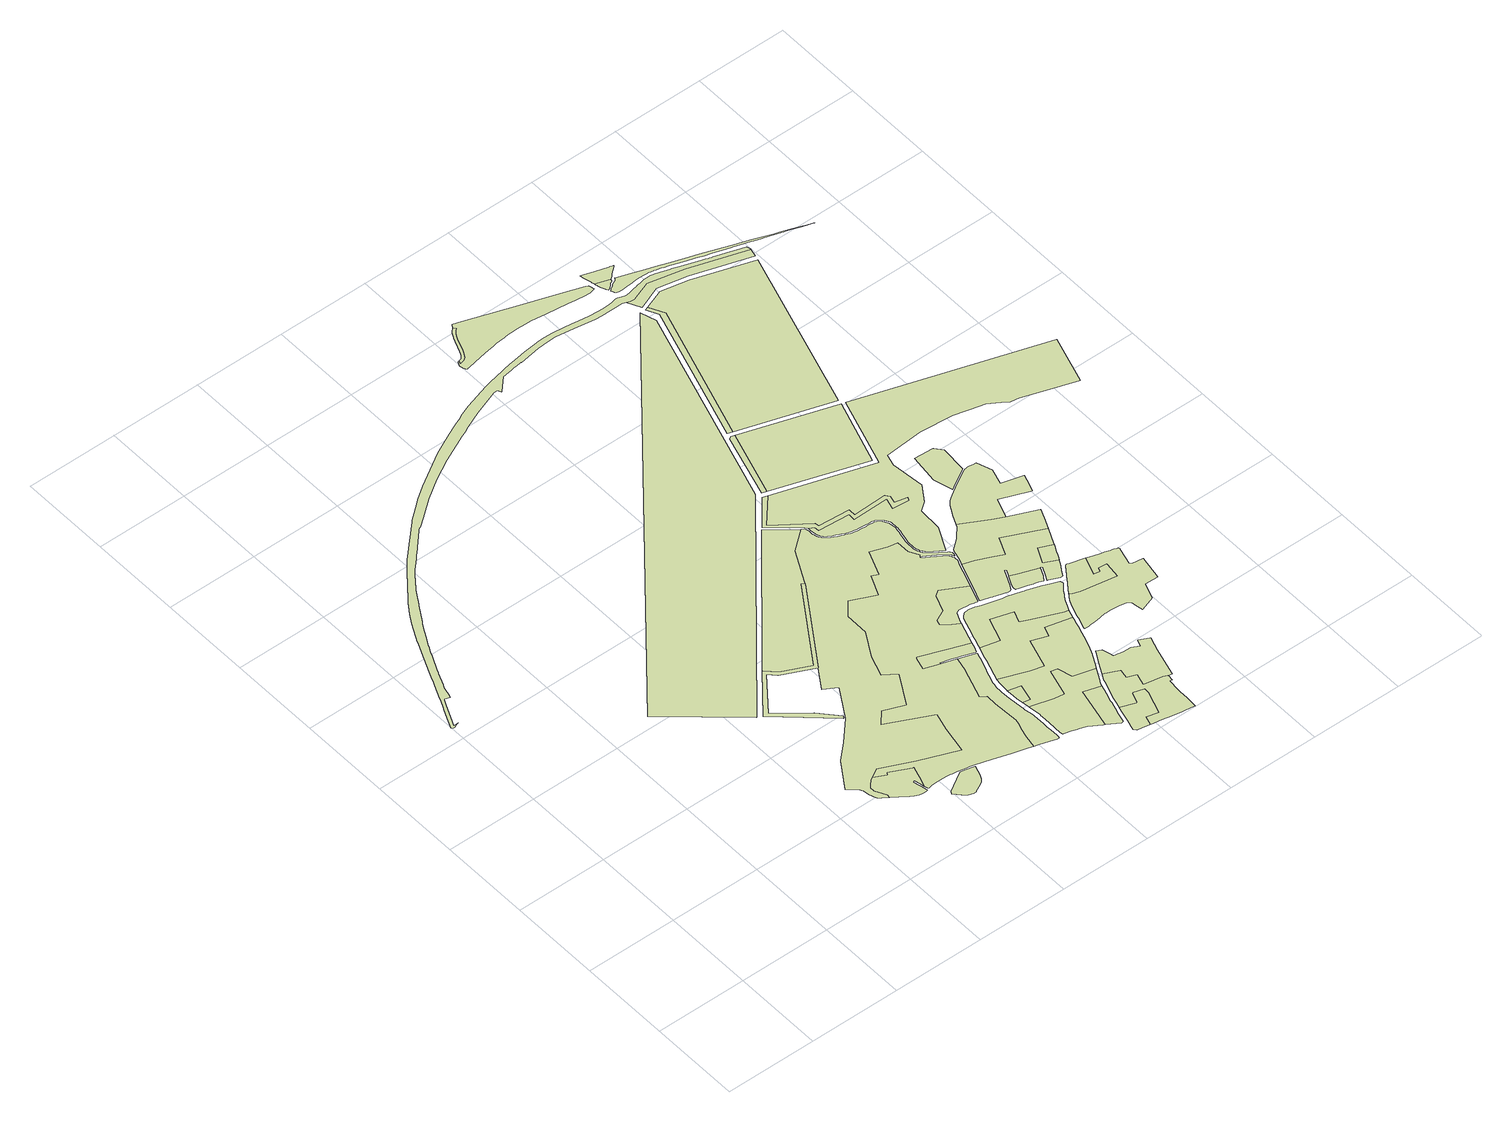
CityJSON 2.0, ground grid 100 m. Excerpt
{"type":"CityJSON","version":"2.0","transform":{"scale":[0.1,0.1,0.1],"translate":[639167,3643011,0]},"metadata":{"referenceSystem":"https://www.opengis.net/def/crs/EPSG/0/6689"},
"CityObjects":{
"landuse1":{"type":"LandUse","attributes":{"class":"211","LandUseDetailAttribute.orgLandUse":"211","LandUseDetailAttribute.areaInSquareMeter":1323.46,"LandUseDetailAttribute.urbanPlanType":"21","LandUseDetailAttribute.prefecture":"43","LandUseDetailAttribute.city":"43206","LandUseDetailAttribute.note":"都道府県","LandUseDetailAttribute.surveyYear":2022},"geometry":[{"type":"MultiSurface","lod":"1","boundaries":[[[0,1,2,3,4,5,6,7,8,9,10,11,12,13,14,15,16,17,18,19,20,21,22,23,24,25,26,27,28,29,30,31,32]]]}]},
"landuse2":{"type":"LandUse","attributes":{"class":"211","LandUseDetailAttribute.orgLandUse":"211","LandUseDetailAttribute.areaInSquareMeter":685.02,"LandUseDetailAttribute.urbanPlanType":"21","LandUseDetailAttribute.prefecture":"43","LandUseDetailAttribute.city":"43206","LandUseDetailAttribute.note":"都道府県","LandUseDetailAttribute.surveyYear":2022},"geometry":[{"type":"MultiSurface","lod":"1","boundaries":[[[33,34,35,36,37,38,39,40,41,42,43,44,45,46,47]]]}]},
"landuse3":{"type":"LandUse","attributes":{"class":"204","LandUseDetailAttribute.orgLandUse":"204","LandUseDetailAttribute.areaInSquareMeter":1162.78,"LandUseDetailAttribute.urbanPlanType":"21","LandUseDetailAttribute.prefecture":"43","LandUseDetailAttribute.city":"43206","LandUseDetailAttribute.note":"都道府県","LandUseDetailAttribute.surveyYear":2022},"geometry":[{"type":"MultiSurface","lod":"1","boundaries":[[[48,49,50,51,52,53,54,55,56,57,58,59,60]]]}]},
"landuse4":{"type":"LandUse","attributes":{"class":"201","LandUseDetailAttribute.orgLandUse":"201","LandUseDetailAttribute.areaInSquareMeter":21441.27,"LandUseDetailAttribute.urbanPlanType":"21","LandUseDetailAttribute.prefecture":"43","LandUseDetailAttribute.city":"43206","LandUseDetailAttribute.note":"都道府県","LandUseDetailAttribute.surveyYear":2022},"geometry":[{"type":"MultiSurface","lod":"1","boundaries":[[[61,62,63,64,65,66,67,68,69,70,71,72,73,74,75,76,77,78,79,80,32,31,30,29,28,27,26,25,24,23,81,82,83,84,85,86,87,88,89,90,91,92,93,94,95,96,97,98,99,100,101,102,103,104,105,106,107,108,109,110,111,112,113,114,115,116,117,118,119,120,121,122,123,124,125,126,127,128,129,130,131,132,133,134,135,136,137,138,139,140,141,142,143,144,145,146,147,148,149,150,151,152,153,154,155]]]}]},
"landuse5":{"type":"LandUse","attributes":{"class":"205","LandUseDetailAttribute.orgLandUse":"205","LandUseDetailAttribute.areaInSquareMeter":20517.45,"LandUseDetailAttribute.urbanPlanType":"21","LandUseDetailAttribute.prefecture":"43","LandUseDetailAttribute.city":"43206","LandUseDetailAttribute.note":"都道府県","LandUseDetailAttribute.surveyYear":2022},"geometry":[{"type":"MultiSurface","lod":"1","boundaries":[[[156,157,158,159,160,161,162,163,164,165,166,167,168,169,170,171,172,173,174,175,176,177,178,179,180,181,182,183,184,185,186,187,188,189,190,191,192,193,194,195,196,197,198,199,200,201,202,203,204,205,206,207,208,209,210,211,60,59,212,213,214,215,216,217,218,219,220,221,222,223,224,225,226,227,228,229,230,231,232,233,234,5,4,3,2,1,0,32,80,79,78,77,76,75,74,73,72,71,70,69,68,67,66,65,64,63,62,61,155,154,153,235,236,237,238,239,240,241,242,243,244,245,246,247,248,249,250,251,252,253,254,255,256,257,258,259,260,261,262,263,264,265,266,267,268,269,270,271,272,273,274,275,276,277,278,279,280,281,282,283,284,285]]]}]},
"landuse6":{"type":"LandUse","attributes":{"class":"201","LandUseDetailAttribute.orgLandUse":"201","LandUseDetailAttribute.areaInSquareMeter":6907.48,"LandUseDetailAttribute.urbanPlanType":"21","LandUseDetailAttribute.prefecture":"43","LandUseDetailAttribute.city":"43206","LandUseDetailAttribute.note":"都道府県","LandUseDetailAttribute.surveyYear":2022},"geometry":[{"type":"MultiSurface","lod":"1","boundaries":[[[286,287,51,50,49,48,60,211,210,209]]]}]},
"landuse7":{"type":"LandUse","attributes":{"class":"211","LandUseDetailAttribute.orgLandUse":"211","LandUseDetailAttribute.areaInSquareMeter":2412.11,"LandUseDetailAttribute.urbanPlanType":"21","LandUseDetailAttribute.prefecture":"43","LandUseDetailAttribute.city":"43206","LandUseDetailAttribute.note":"都道府県","LandUseDetailAttribute.surveyYear":2022},"geometry":[{"type":"MultiSurface","lod":"1","boundaries":[[[288,289,110,109,108,107,106,105,104,103,102,101,290,291,292,293,294,295,296,297,298,299,300,301,302,303,304,305,306,307,308,309,310,311,312,313,314,315,316,317,318,319,320,321,322,323,324,325,326,327,328,329,330,331,332,333,334,335,336,337,338,339,340,341]]]}]},
"landuse8":{"type":"LandUse","attributes":{"class":"201","LandUseDetailAttribute.orgLandUse":"201","LandUseDetailAttribute.areaInSquareMeter":41350.73,"LandUseDetailAttribute.urbanPlanType":"21","LandUseDetailAttribute.prefecture":"43","LandUseDetailAttribute.city":"43206","LandUseDetailAttribute.note":"都道府県","LandUseDetailAttribute.surveyYear":2022},"geometry":[{"type":"MultiSurface","lod":"1","boundaries":[[[342,343,344,345,346]]]}]},
"landuse9":{"type":"LandUse","attributes":{"class":"212","LandUseDetailAttribute.orgLandUse":"212","LandUseDetailAttribute.areaInSquareMeter":212.69,"LandUseDetailAttribute.urbanPlanType":"21","LandUseDetailAttribute.prefecture":"43","LandUseDetailAttribute.city":"43206","LandUseDetailAttribute.note":"都道府県","LandUseDetailAttribute.surveyYear":2022},"geometry":[{"type":"MultiSurface","lod":"1","boundaries":[[[347,348,349,350,351,352,353,354,355,356,357]]]}]},
"landuse10":{"type":"LandUse","attributes":{"class":"211","LandUseDetailAttribute.orgLandUse":"211","LandUseDetailAttribute.areaInSquareMeter":744.31,"LandUseDetailAttribute.urbanPlanType":"21","LandUseDetailAttribute.prefecture":"43","LandUseDetailAttribute.city":"43206","LandUseDetailAttribute.note":"都道府県","LandUseDetailAttribute.surveyYear":2022},"geometry":[{"type":"MultiSurface","lod":"1","boundaries":[[[117,116,115,114,113,358,359,360,361,362,363,364,365,366,367,368,369,370,371,372,119,118]]]}]},
"landuse11":{"type":"LandUse","attributes":{"class":"205","LandUseDetailAttribute.orgLandUse":"205","LandUseDetailAttribute.areaInSquareMeter":5810.25,"LandUseDetailAttribute.urbanPlanType":"21","LandUseDetailAttribute.prefecture":"43","LandUseDetailAttribute.city":"43206","LandUseDetailAttribute.note":"都道府県","LandUseDetailAttribute.surveyYear":2022},"geometry":[{"type":"MultiSurface","lod":"1","boundaries":[[[373,374,375,376,377,378,379,380,381,382,383,384,385,386,387,388,389,390,391,392,393,394,395,396,397,398,399,400,401,402,403,404,405,406,407,408,409,410,411,412,413,414,415,416,417,418,419,420,421,422,423,424,425,426,427,428,429,430,431,432,433,434,435,436,437,438,439,440,441,442,443,444,445,446,447,448,449,450,451,452,453,454,455,456,457,458,459,460,461,462,463,464,465,466,467,468,469,470,471,472,473,474,475,476,477,478,479,480,481,482,483,484,485,486,487,488,489,490,491,492,493,494,495,496,497,498,499,500,501,502,503,504,505,506,507,508,509,510,511,512,513,514,515,516,517,518,519,520,521,522,523,524,525,526,527,528,529,530,531,532,533,534,535,536,537,538,539,540,541,542,543,544,545,546,547,548,549,550,551,552,553,554,555,556,557,558,559,560,561,562,563,564,565,566,567,568,569,570,571,572,573,574,575,576,577,578,579,580,581,582,583,584,585,586,587,588,589,590,591,592,593,594]]]}]},
"landuse12":{"type":"LandUse","attributes":{"class":"202","LandUseDetailAttribute.orgLandUse":"202","LandUseDetailAttribute.areaInSquareMeter":2991.47,"LandUseDetailAttribute.urbanPlanType":"21","LandUseDetailAttribute.prefecture":"43","LandUseDetailAttribute.city":"43206","LandUseDetailAttribute.note":"都道府県","LandUseDetailAttribute.surveyYear":2022},"geometry":[{"type":"MultiSurface","lod":"1","boundaries":[[[595,596,597,598,599,600,601,602,603,604,605,606,607,608,609,610,611,612,613,614,615,616,617,618,619,620,621,622,623,624,625,626,627,628,629,630,631]]]}]},
"landuse13":{"type":"LandUse","attributes":{"class":"211","LandUseDetailAttribute.orgLandUse":"211","LandUseDetailAttribute.areaInSquareMeter":863.55,"LandUseDetailAttribute.urbanPlanType":"21","LandUseDetailAttribute.prefecture":"43","LandUseDetailAttribute.city":"43206","LandUseDetailAttribute.note":"都道府県","LandUseDetailAttribute.surveyYear":2022},"geometry":[{"type":"MultiSurface","lod":"1","boundaries":[[[632,633,634,635,636,637,638,626,625,624,623,622,639,640,641]]]}]},
"landuse14":{"type":"LandUse","attributes":{"class":"202","LandUseDetailAttribute.orgLandUse":"202","LandUseDetailAttribute.areaInSquareMeter":972.53,"LandUseDetailAttribute.urbanPlanType":"21","LandUseDetailAttribute.prefecture":"43","LandUseDetailAttribute.city":"43206","LandUseDetailAttribute.note":"都道府県","LandUseDetailAttribute.surveyYear":2022},"geometry":[{"type":"MultiSurface","lod":"1","boundaries":[[[642,643,644,645,646,647,648,649,650,651,652,653,654,655,656,657]]]}]},
"landuse15":{"type":"LandUse","attributes":{"class":"211","LandUseDetailAttribute.orgLandUse":"211","LandUseDetailAttribute.areaInSquareMeter":4320.88,"LandUseDetailAttribute.urbanPlanType":"21","LandUseDetailAttribute.prefecture":"43","LandUseDetailAttribute.city":"43206","LandUseDetailAttribute.note":"都道府県","LandUseDetailAttribute.surveyYear":2022},"geometry":[{"type":"MultiSurface","lod":"1","boundaries":[[[658,659,660,661,662,663,664,665,666,667,668,669,670,347,357,356,355,671,602,601,600,599,598,597,596,595,672,673,674,675,676,677,678,679,680,681,682,683,684]]]}]},
"landuse16":{"type":"LandUse","attributes":{"class":"211","LandUseDetailAttribute.orgLandUse":"211","LandUseDetailAttribute.areaInSquareMeter":1181.96,"LandUseDetailAttribute.urbanPlanType":"21","LandUseDetailAttribute.prefecture":"43","LandUseDetailAttribute.city":"43206","LandUseDetailAttribute.note":"都道府県","LandUseDetailAttribute.surveyYear":2022},"geometry":[{"type":"MultiSurface","lod":"1","boundaries":[[[685,686,132,131,130,129,128,127,126,125,124,123,687,688,689,690,691,692,693,694,695,696,697,698,699,700,701,702,703,704,705,706]]]}]},
"landuse17":{"type":"LandUse","attributes":{"class":"202","LandUseDetailAttribute.orgLandUse":"202","LandUseDetailAttribute.areaInSquareMeter":3592.85,"LandUseDetailAttribute.urbanPlanType":"21","LandUseDetailAttribute.prefecture":"43","LandUseDetailAttribute.city":"43206","LandUseDetailAttribute.note":"都道府県","LandUseDetailAttribute.surveyYear":2022},"geometry":[{"type":"MultiSurface","lod":"1","boundaries":[[[707,708,709,710,711,712,713,714,715,716,717,718,719,720,664,663,662,661,660,659,658,684,721,722,723,724]]]}]},
"landuse18":{"type":"LandUse","attributes":{"class":"211","LandUseDetailAttribute.orgLandUse":"211","LandUseDetailAttribute.areaInSquareMeter":2564.66,"LandUseDetailAttribute.urbanPlanType":"21","LandUseDetailAttribute.prefecture":"43","LandUseDetailAttribute.city":"43206","LandUseDetailAttribute.note":"都道府県","LandUseDetailAttribute.surveyYear":2022},"geometry":[{"type":"MultiSurface","lod":"1","boundaries":[[[725,726,727,728,729,730,731,732,733,734,735,736,737,647,646,645,644,643,642,657,656,655,654,738,739,740,741,742,743,744,745,746,747,748,749,750,751,752,753,754,755]]]}]},
"landuse19":{"type":"LandUse","attributes":{"class":"204","LandUseDetailAttribute.orgLandUse":"204","LandUseDetailAttribute.areaInSquareMeter":134.76,"LandUseDetailAttribute.urbanPlanType":"21","LandUseDetailAttribute.prefecture":"43","LandUseDetailAttribute.city":"43206","LandUseDetailAttribute.note":"都道府県","LandUseDetailAttribute.surveyYear":2022},"geometry":[{"type":"MultiSurface","lod":"1","boundaries":[[[756,757,758,759,760,761,762,763,764,765,766,767,768,769,770,771,772,773,774,775,776,777,778,779,780,781,782]]]}]},
"landuse20":{"type":"LandUse","attributes":{"class":"211","LandUseDetailAttribute.orgLandUse":"211","LandUseDetailAttribute.areaInSquareMeter":3369.28,"LandUseDetailAttribute.urbanPlanType":"21","LandUseDetailAttribute.prefecture":"43","LandUseDetailAttribute.city":"43206","LandUseDetailAttribute.note":"都道府県","LandUseDetailAttribute.surveyYear":2022},"geometry":[{"type":"MultiSurface","lod":"1","boundaries":[[[783,784,785,786,787,788,789,790,791,792,793,794,795,796,797,798,799,800,801,802,803,804,805,806,807,711,710,709,708,707,724,723,722,808,809,810,811,812,813,814,815,816,817,818,819,820]]]}]},
"landuse21":{"type":"LandUse","attributes":{"class":"202","LandUseDetailAttribute.orgLandUse":"202","LandUseDetailAttribute.areaInSquareMeter":2175.8,"LandUseDetailAttribute.urbanPlanType":"21","LandUseDetailAttribute.prefecture":"43","LandUseDetailAttribute.city":"43206","LandUseDetailAttribute.note":"都道府県","LandUseDetailAttribute.surveyYear":2022},"geometry":[{"type":"MultiSurface","lod":"1","boundaries":[[[821,822,823,824,825,826,827,828,829,830,730,729,728,727,726,725,755,754,753,831,832,833,834,835,836,837,838]]]}]},
"landuse22":{"type":"LandUse","attributes":{"class":"204","LandUseDetailAttribute.orgLandUse":"204","LandUseDetailAttribute.areaInSquareMeter":848.65,"LandUseDetailAttribute.urbanPlanType":"21","LandUseDetailAttribute.prefecture":"43","LandUseDetailAttribute.city":"43206","LandUseDetailAttribute.note":"都道府県","LandUseDetailAttribute.surveyYear":2022},"geometry":[{"type":"MultiSurface","lod":"1","boundaries":[[[839,840,841,842,843,844,845,846,847,848,849,850,851,852,853,854,855,856,857,858,859]]]}]},
"landuse23":{"type":"LandUse","attributes":{"class":"204","LandUseDetailAttribute.orgLandUse":"204","LandUseDetailAttribute.areaInSquareMeter":408.27,"LandUseDetailAttribute.urbanPlanType":"21","LandUseDetailAttribute.prefecture":"43","LandUseDetailAttribute.city":"43206","LandUseDetailAttribute.note":"都道府県","LandUseDetailAttribute.surveyYear":2022},"geometry":[{"type":"MultiSurface","lod":"1","boundaries":[[[860,861,862,863,864]]]}]},
"landuse24":{"type":"LandUse","attributes":{"class":"202","LandUseDetailAttribute.orgLandUse":"202","LandUseDetailAttribute.areaInSquareMeter":518.65,"LandUseDetailAttribute.urbanPlanType":"21","LandUseDetailAttribute.prefecture":"43","LandUseDetailAttribute.city":"43206","LandUseDetailAttribute.note":"都道府県","LandUseDetailAttribute.surveyYear":2022},"geometry":[{"type":"MultiSurface","lod":"1","boundaries":[[[865,866,867,868,869,870,871,872,873,874,875,876,877,878,879,880,881]]]}]},
"landuse25":{"type":"LandUse","attributes":{"class":"211","LandUseDetailAttribute.orgLandUse":"211","LandUseDetailAttribute.areaInSquareMeter":3873.44,"LandUseDetailAttribute.urbanPlanType":"21","LandUseDetailAttribute.prefecture":"43","LandUseDetailAttribute.city":"43206","LandUseDetailAttribute.note":"都道府県","LandUseDetailAttribute.surveyYear":2022},"geometry":[{"type":"MultiSurface","lod":"1","boundaries":[[[882,883,884,885,886,887,888,889,890,891,892,893,894,895,896,897,898,899,900,901,902,903,904,905,906,907,908,909,910,911,868,867,866,912,913,914,915,916,917,918,919,920,921,922,923,924,925,926,927,928,929,930]]]}]},
"landuse26":{"type":"LandUse","attributes":{"class":"205","LandUseDetailAttribute.orgLandUse":"205","LandUseDetailAttribute.areaInSquareMeter":3762.26,"LandUseDetailAttribute.urbanPlanType":"21","LandUseDetailAttribute.prefecture":"43","LandUseDetailAttribute.city":"43206","LandUseDetailAttribute.note":"都道府県","LandUseDetailAttribute.surveyYear":2022},"geometry":[{"type":"MultiSurface","lod":"1","boundaries":[[[931,932,933,934,935,767,766,765,764,763,762,761,760,759,758,757,756,782,781,780,936,937,938,939,940,941,942,943,944,945,946,947,948,949,950,951,952,953,954,955,956,957,958,959,960,961,962,963,964,965,966,967,968,969,970,971,972,973,974,975,976]]]}]},
"landuse27":{"type":"LandUse","attributes":{"class":"201","LandUseDetailAttribute.orgLandUse":"201","LandUseDetailAttribute.areaInSquareMeter":8058.98,"LandUseDetailAttribute.urbanPlanType":"21","LandUseDetailAttribute.prefecture":"43","LandUseDetailAttribute.city":"43206","LandUseDetailAttribute.note":"都道府県","LandUseDetailAttribute.surveyYear":2022},"geometry":[{"type":"MultiSurface","lod":"1","boundaries":[[[864,863,977,978]]]}]},
"landuse28":{"type":"LandUse","attributes":{"class":"211","LandUseDetailAttribute.orgLandUse":"211","LandUseDetailAttribute.areaInSquareMeter":4022.97,"LandUseDetailAttribute.urbanPlanType":"21","LandUseDetailAttribute.prefecture":"43","LandUseDetailAttribute.city":"43206","LandUseDetailAttribute.note":"都道府県","LandUseDetailAttribute.surveyYear":2022},"geometry":[{"type":"MultiSurface","lod":"1","boundaries":[[[979,980,981,982,983,984,985,986,987,988,989,990,991,992,993,994,995,996,997,998,999,1000,1001,1002,1003,1004,1005,1006,1007,1008,1009,1010,1011,1012,1013,1014,1015,1016,1017,1018,1019,1020,1021,1022,1023,1024,1025,1026,1027,1028,1029,1030,1031,1032,1033,1034,1035,1036]]]}]},
"landuse29":{"type":"LandUse","attributes":{"class":"202","LandUseDetailAttribute.orgLandUse":"202","LandUseDetailAttribute.areaInSquareMeter":1215.65,"LandUseDetailAttribute.urbanPlanType":"21","LandUseDetailAttribute.prefecture":"43","LandUseDetailAttribute.city":"43206","LandUseDetailAttribute.note":"都道府県","LandUseDetailAttribute.surveyYear":2022},"geometry":[{"type":"MultiSurface","lod":"1","boundaries":[[[988,1037,1038,1039,1040,1041,1042,1043,1044,1045,1046,1047,1048,1049,1050,998,997,996,995,994,993,992,991,990,989]]]}]},
"landuse30":{"type":"LandUse","attributes":{"class":"202","LandUseDetailAttribute.orgLandUse":"202","LandUseDetailAttribute.areaInSquareMeter":3032.36,"LandUseDetailAttribute.urbanPlanType":"21","LandUseDetailAttribute.prefecture":"43","LandUseDetailAttribute.city":"43206","LandUseDetailAttribute.note":"都道府県","LandUseDetailAttribute.surveyYear":2022},"geometry":[{"type":"MultiSurface","lod":"1","boundaries":[[[1051,1052,1053,1054,1055,1056,1057,1058,1059,1060,1061,1062,1063,1064,1065,1066,1067,1068,1069,1070,1071,1072,1073,886,885,884,883,882,930,1074,1075]]]}]},
"landuse31":{"type":"LandUse","attributes":{"class":"223","LandUseDetailAttribute.orgLandUse":"223","LandUseDetailAttribute.areaInSquareMeter":320.77,"LandUseDetailAttribute.urbanPlanType":"21","LandUseDetailAttribute.prefecture":"43","LandUseDetailAttribute.city":"43206","LandUseDetailAttribute.note":"都道府県","LandUseDetailAttribute.surveyYear":2022},"geometry":[{"type":"MultiSurface","lod":"1","boundaries":[[[927,926,925,1076,1077,1078,1079,1080,1081,928]]]}]},
"landuse32":{"type":"LandUse","attributes":{"class":"204","LandUseDetailAttribute.orgLandUse":"204","LandUseDetailAttribute.areaInSquareMeter":949.34,"LandUseDetailAttribute.urbanPlanType":"21","LandUseDetailAttribute.prefecture":"43","LandUseDetailAttribute.city":"43206","LandUseDetailAttribute.note":"都道府県","LandUseDetailAttribute.surveyYear":2022},"geometry":[{"type":"MultiSurface","lod":"1","boundaries":[[[1082,1083,1084,1085,1086,1087]]]}]},
"landuse33":{"type":"LandUse","attributes":{"class":"201","LandUseDetailAttribute.orgLandUse":"201","LandUseDetailAttribute.areaInSquareMeter":3336.42,"LandUseDetailAttribute.urbanPlanType":"21","LandUseDetailAttribute.prefecture":"43","LandUseDetailAttribute.city":"43206","LandUseDetailAttribute.note":"都道府県","LandUseDetailAttribute.surveyYear":2022},"geometry":[{"type":"MultiSurface","lod":"1","boundaries":[[[1088,1089,1090,1091,1092,1093,1094,1095,1096,1097,1098,1099,1100,1101,1102,1103,1104,1105,1106,1107,1108,1109,1110,1111,1112,1053,1052,1051,1113,1114,1115,1116,1117]]]}]},
"landuse34":{"type":"LandUse","attributes":{"class":"201","LandUseDetailAttribute.orgLandUse":"201","LandUseDetailAttribute.areaInSquareMeter":1257.53,"LandUseDetailAttribute.urbanPlanType":"21","LandUseDetailAttribute.prefecture":"43","LandUseDetailAttribute.city":"43206","LandUseDetailAttribute.note":"都道府県","LandUseDetailAttribute.surveyYear":2022},"geometry":[{"type":"MultiSurface","lod":"1","boundaries":[[[1118,1119,1120,1121,1122,1123,1124,1125,1126]]]}]},
"landuse35":{"type":"LandUse","attributes":{"class":"201","LandUseDetailAttribute.orgLandUse":"201","LandUseDetailAttribute.areaInSquareMeter":22048.69,"LandUseDetailAttribute.urbanPlanType":"21","LandUseDetailAttribute.prefecture":"43","LandUseDetailAttribute.city":"43206","LandUseDetailAttribute.note":"都道府県","LandUseDetailAttribute.surveyYear":2022},"geometry":[{"type":"MultiSurface","lod":"1","boundaries":[[[1127,1128,842,841,840,839,859,858,857,856,855,854,853,852,851,850,849,848,847,846,1129,1130,1131,1132,1133,1134,1135,1136,1137,1138,1139,1140,1141,1142,1143,1144,1145,1146,1147,1148,1149,1150,1151,1152,1153,1154,1155,1156,1157,1158,1159,1160,1161,1162,1163,1164,1165,1166,1167,1168,1169,1170,1171,1172,1173,1174,1175,1176,1177,1178,1179,1180,1181,1182,1183,1184,1185,1186,1187,1188,1189,1190,1191,1192,1193,1194,1195,1196,1197,1198,1199,1200,1201,1202,1203,1204,1205,1206,1207,1208,1209,1210,1211,1212,1213,1214,1215,1216,1217,1218,1219,1220,1221]]]}]},
"landuse36":{"type":"LandUse","attributes":{"class":"205","LandUseDetailAttribute.orgLandUse":"205","LandUseDetailAttribute.areaInSquareMeter":107.71,"LandUseDetailAttribute.urbanPlanType":"21","LandUseDetailAttribute.prefecture":"43","LandUseDetailAttribute.city":"43206","LandUseDetailAttribute.note":"都道府県","LandUseDetailAttribute.surveyYear":2022},"geometry":[{"type":"MultiSurface","lod":"1","boundaries":[[[1222,1223,1224,1225,1226,1227,1228,1229,1230,1231,1232,1233,1234,1235,1236,1237,1238,1239,1240,1241,1242,1243,1244]]]}]},
"landuse37":{"type":"LandUse","attributes":{"class":"201","LandUseDetailAttribute.orgLandUse":"201","LandUseDetailAttribute.areaInSquareMeter":20128,"LandUseDetailAttribute.urbanPlanType":"21","LandUseDetailAttribute.prefecture":"43","LandUseDetailAttribute.city":"43206","LandUseDetailAttribute.note":"都道府県","LandUseDetailAttribute.surveyYear":2022},"geometry":[{"type":"MultiSurface","lod":"1","boundaries":[[[1245,1246,1082,1087,1086,1247,1248]]]}]},
"landuse38":{"type":"LandUse","attributes":{"class":"216","LandUseDetailAttribute.orgLandUse":"216","LandUseDetailAttribute.areaInSquareMeter":369.02,"LandUseDetailAttribute.urbanPlanType":"21","LandUseDetailAttribute.prefecture":"43","LandUseDetailAttribute.city":"43206","LandUseDetailAttribute.note":"都道府県","LandUseDetailAttribute.surveyYear":2022},"geometry":[{"type":"MultiSurface","lod":"1","boundaries":[[[1249,1250,1251,1252,1253,1254,1255,1256,1257,1258,1259,1260,1261,1262,1263,1234,1233,1232,1264]]]}]},
"landuse39":{"type":"LandUse","attributes":{"class":"204","LandUseDetailAttribute.orgLandUse":"204","LandUseDetailAttribute.areaInSquareMeter":1257.34,"LandUseDetailAttribute.urbanPlanType":"21","LandUseDetailAttribute.prefecture":"43","LandUseDetailAttribute.city":"43206","LandUseDetailAttribute.note":"都道府県","LandUseDetailAttribute.surveyYear":2022},"geometry":[{"type":"MultiSurface","lod":"1","boundaries":[[[544,543,542,541,1265,1266,1267,1268,547,546,545]]]}]},
"landuse40":{"type":"LandUse","attributes":{"class":"205","LandUseDetailAttribute.orgLandUse":"205","LandUseDetailAttribute.areaInSquareMeter":809.82,"LandUseDetailAttribute.urbanPlanType":"21","LandUseDetailAttribute.prefecture":"43","LandUseDetailAttribute.city":"43206","LandUseDetailAttribute.note":"都道府県","LandUseDetailAttribute.surveyYear":2022},"geometry":[{"type":"MultiSurface","lod":"1","boundaries":[[[1269,1270,1271,1272,1273,1274,1275,1276,1277,1278,1279,1280,1281,1282,1283,1284,1285,1286,1287,1288,1289,1290,1291,1292,1293,1294,1295,1296,1297,1298,1299,1300,1301,1302,1303,1304,1305,1306,1307,1308,1309,1310,1311,1312,1313,1314,1315,1316,1317,1318,1319,1320,1321,1322,1323,1324,1325,1326,1327,1328,1329,1330,1331,1332,1333,1334,1335,1336,1337,1338,1339,1340,1339,1341,1342,1343,1344,1345,1346,1347,1348,1349,1350,1351,1352,1353,1354,1355,1356,1357]]]}]}
},
"vertices":[
[2537,1197,0],[2490,1153,0],[2466,1121,0],[2467,1070,0],[2528,953,0],[2523,916,0],[2659,818,0],[2671,810,0],[2708,790,0],[2753,770,0],[2775,764,0],[2808,759,0],[2831,762,0],[2843,767,0],[2846,771,0],[2847,782,0],[2843,801,0],[2834,842,0],[2830,861,0],[2815,924,0],[2814,929,0],[2833,937,0],[2847,874,0],[2858,823,0],[2882,900,0],[2933,1067,0],[2928,1067,0],[2734,1164,0],[2716,1173,0],[2710,1173,0],[2704,1172,0],[2690,1147,0],[2567,1214,0],
[3255,507,0],[3293,533,0],[3316,559,0],[3344,614,0],[3377,718,0],[3279,741,0],[3224,751,0],[3202,737,0],[3002,613,0],[2988,589,0],[3048,517,0],[3097,483,0],[3146,464,0],[3176,463,0],[3185,471,0],
[3633,3513,0],[3060,2650,0],[2763,2787,0],[2653,2897,0],[2290,2447,0],[2840,1958,0],[2855,1982,0],[2677,2182,0],[2352,2449,0],[2651,2841,0],[2729,2763,0],[3073,2597,0],[3664,3491,0],
[4648,3342,0],[4548,3360,0],[4372,3424,0],[4262,3148,0],[4194,3179,0],[4092,2951,0],[3827,3073,0],[3699,2919,0],[3696,2665,0],[3535,2388,0],[3456,2157,0],[3592,2064,0],[3393,1715,0],[3169,1806,0],[3056,1677,0],[3529,1444,0],[3477,1252,0],[3419,953,0],[3007,1112,0],[2663,1272,0],[2863,808,0],[2866,800,0],[2870,788,0],[2878,779,0],[2888,780,0],[2906,784,0],[2941,790,0],[2992,793,0],[3023,792,0],[3103,786,0],[3135,782,0],[3149,780,0],[3156,779,0],[3206,772,0],[3280,758,0],[3363,741,0],[3364,740,0],[3548,686,0],[3742,628,0],[3900,581,0],[3950,567,0],[3977,704,0],[4006,820,0],[4027,874,0],[4037,928,0],[4024,1204,0],[4029,1327,0],[3968,1368,0],[4090,1728,0],[4121,1866,0],[4073,1880,0],[4040,1890,0],[3963,1914,0],[3798,1973,0],[3838,2111,0],[3845,2123,0],[3858,2120,0],[4124,2018,0],[4356,1939,0],[4365,1963,0],[4378,2004,0],[4410,2104,0],[4438,2186,0],[4434,2188,0],[4334,2248,0],[4280,2292,0],[4277,2306,0],[4289,2359,0],[4410,2415,0],[4483,2606,0],[4542,2645,0],[4808,2498,0],[4874,2683,0],[4910,2783,0],[4923,2819,0],[4925,2825,0],[4926,2830,0],[4926,2836,0],[4926,2848,0],[4925,2862,0],[4924,2868,0],[4922,2875,0],[4918,2886,0],[4913,2894,0],[4911,2898,0],[4903,2910,0],[4901,2913,0],[4893,2922,0],[4879,2935,0],[4861,2948,0],[4764,3010,0],[4680,3064,0],[4691,3081,0],[4704,3100,0],[4646,3203,0],
[4747,3468,0],[4750,3487,0],[4752,3506,0],[4752,3527,0],[4751,3545,0],[4749,3564,0],[4745,3581,0],[4739,3597,0],[4731,3613,0],[4723,3627,0],[4712,3641,0],[4698,3656,0],[4684,3667,0],[4674,3673,0],[4663,3678,0],[4655,3680,0],[4634,3682,0],[4600,3686,0],[4578,3688,0],[4562,3689,0],[4505,3694,0],[4464,3697,0],[4447,3699,0],[4432,3702,0],[4414,3706,0],[4396,3712,0],[4380,3717,0],[4368,3721,0],[4364,3722,0],[4349,3728,0],[4330,3735,0],[4313,3743,0],[4296,3750,0],[4265,3764,0],[4248,3772,0],[4235,3779,0],[4223,3786,0],[4210,3794,0],[4193,3806,0],[4176,3819,0],[4162,3833,0],[4151,3845,0],[4146,3851,0],[4142,3857,0],[4135,3869,0],[4129,3882,0],[4125,3896,0],[4122,3911,0],[4119,3925,0],[4117,3945,0],[4115,3975,0],[4115,3983,0],[4108,4017,0],[4076,4044,0],[3860,3867,0],[3676,3510,0],[2920,2365,0],[3060,2284,0],[2856,1943,0],[2646,1725,0],[2475,1563,0],[2274,1259,0],[2305,1233,0],[2321,1220,0],[2323,1218,0],[2348,1195,0],[2357,1186,0],[2375,1166,0],[2380,1158,0],[2384,1151,0],[2386,1147,0],[2391,1133,0],[2399,1073,0],[2402,1061,0],[2408,1043,0],[2418,1013,0],[2432,989,0],[2443,975,0],[2463,960,0],[4710,3069,0],[4775,3027,0],[4785,3020,0],[4860,2972,0],[4872,2965,0],[4891,2950,0],[4907,2936,0],[4919,2922,0],[4929,2908,0],[4931,2903,0],[4936,2895,0],[4941,2883,0],[4941,2882,0],[4942,2882,0],[4942,2881,0],[4943,2881,0],[4944,2881,0],[4945,2882,0],[4946,2884,0],[4946,2886,0],[4950,2900,0],[4952,2912,0],[4951,2921,0],[4950,2930,0],[4946,2938,0],[4938,2948,0],[4929,2957,0],[4907,2972,0],[4860,3004,0],[4814,3036,0],[4798,3048,0],[4784,3060,0],[4767,3076,0],[4755,3090,0],[4743,3106,0],[4732,3121,0],[4726,3131,0],[4725,3133,0],[4717,3150,0],[4711,3169,0],[4709,3182,0],[4707,3202,0],[4706,3231,0],[4706,3256,0],[4706,3266,0],[4707,3276,0],[4709,3297,0],[4712,3313,0],[4716,3336,0],[4735,3411,0],[4743,3445,0],
[3797,4270,0],[2700,2955,0],
[4174,1849,0],[4131,1863,0],[4006,553,0],[4102,525,0],[4181,501,0],[4197,496,0],[4204,513,0],[4204,540,0],[4203,627,0],[4203,679,0],[4203,731,0],[4204,742,0],[4202,774,0],[4202,861,0],[4202,867,0],[4202,873,0],[4195,919,0],[4195,921,0],[4189,963,0],[4186,982,0],[4185,1004,0],[4184,1016,0],[4172,1113,0],[4169,1185,0],[4166,1242,0],[4166,1243,0],[4165,1290,0],[4165,1315,0],[4165,1326,0],[4166,1329,0],[4168,1367,0],[4169,1373,0],[4171,1383,0],[4172,1392,0],[4176,1408,0],[4179,1422,0],[4180,1424,0],[4188,1448,0],[4192,1463,0],[4192,1464,0],[4209,1514,0],[4214,1529,0],[4256,1638,0],[4274,1692,0],[4286,1734,0],[4306,1791,0],[4307,1793,0],[4307,1795,0],[4307,1797,0],[4307,1799,0],[4307,1800,0],[4306,1801,0],[4305,1801,0],[4304,1802,0],
[4753,6928,0],[4702,7091,0],[1477,3128,0],[2237,2481,0],[4035,4652,0],
[4217,1263,0],[4217,1257,0],[4218,1236,0],[4219,1214,0],[4222,1130,0],[4224,1108,0],[4227,1087,0],[4229,1068,0],[4231,1056,0],[4305,1042,0],[4352,1228,0],
[3968,1933,0],[4079,1899,0],[4137,1882,0],[4180,1868,0],[4303,1824,0],[4305,1823,0],[4307,1823,0],[4310,1823,0],[4312,1824,0],[4314,1825,0],[4316,1826,0],[4318,1827,0],[4319,1829,0],[4327,1853,0],[4337,1881,0],
[4167,7385,0],[4141,7388,0],[4039,7403,0],[3934,7413,0],[3914,7415,0],[3832,7418,0],[3763,7414,0],[3678,7405,0],[3574,7393,0],[3441,7374,0],[3371,7361,0],[3294,7347,0],[3154,7317,0],[3109,7306,0],[3010,7282,0],[2875,7243,0],[2736,7198,0],[2676,7176,0],[2621,7153,0],[2606,7146,0],[2558,7120,0],[2556,7120,0],[2554,7119,0],[2544,7115,0],[2516,7103,0],[2477,7087,0],[2371,7039,0],[2257,6983,0],[2135,6917,0],[2008,6841,0],[1883,6764,0],[1762,6686,0],[1633,6595,0],[1537,6519,0],[1449,6449,0],[1430,6433,0],[1413,6418,0],[1390,6396,0],[1368,6375,0],[1254,6262,0],[1231,6240,0],[1117,6128,0],[1056,6064,0],[1014,6016,0],[992,5991,0],[926,5908,0],[881,5853,0],[851,5816,0],[838,5799,0],[743,5680,0],[728,5661,0],[714,5644,0],[634,5527,0],[570,5421,0],[531,5345,0],[524,5332,0],[502,5287,0],[485,5254,0],[465,5213,0],[447,5175,0],[405,5080,0],[384,5032,0],[323,4894,0],[314,4875,0],[263,4759,0],[253,4735,0],[237,4700,0],[222,4667,0],[217,4654,0],[209,4637,0],[181,4573,0],[167,4542,0],[157,4520,0],[122,4443,0],[95,4384,0],[38,4260,0],[22,4228,0],[9,4200,0],[6,4192,0],[4,4182,0],[3,4176,0],[4,4169,0],[7,4166,0],[10,4163,0],[14,4162,0],[20,4161,0],[29,4161,0],[37,4163,0],[48,4167,0],[59,4171,0],[90,4182,0],[54,4179,0],[36,4178,0],[44,4195,0],[50,4209,0],[67,4246,0],[122,4367,0],[162,4454,0],[177,4487,0],[192,4496,0],[242,4475,0],[246,4489,0],[247,4492,0],[253,4512,0],[254,4514,0],[266,4569,0],[270,4583,0],[275,4600,0],[289,4632,0],[292,4640,0],[352,4778,0],[356,4788,0],[375,4828,0],[447,4981,0],[472,5035,0],[502,5098,0],[507,5107,0],[509,5111,0],[516,5124,0],[518,5127,0],[539,5166,0],[544,5176,0],[588,5254,0],[596,5270,0],[643,5354,0],[649,5364,0],[655,5374,0],[767,5555,0],[774,5567,0],[837,5668,0],[871,5723,0],[948,5824,0],[976,5862,0],[1029,5924,0],[1056,5951,0],[1130,6028,0],[1137,6035,0],[1150,6049,0],[1213,6113,0],[1225,6126,0],[1371,6276,0],[1403,6309,0],[1411,6302,0],[1511,6381,0],[1705,6531,0],[1916,6672,0],[2140,6799,0],[2448,6943,0],[2510,6971,0],[2538,6984,0],[2744,7077,0],[3022,7178,0],[3064,7183,0],[3084,7141,0],[3217,7276,0],[3334,7296,0],[3362,7301,0],[3401,7307,0],[3450,7315,0],[3470,7318,0],[3464,7311,0],[3696,7346,0],[3825,7359,0],[3907,7358,0],[4147,7322,0],[4330,7294,0],[4405,7289,0],[4651,7288,0],[4689,7275,0],[4726,7263,0],[4758,7258,0],[4771,7260,0],[4990,7342,0],[5375,7256,0],[5995,7056,0],[5997,7062,0],[5987,7109,0],[5892,7138,0],[5840,7154,0],[5700,7198,0],[5678,7205,0],[5664,7209,0],[5659,7210,0],[5638,7217,0],[5628,7220,0],[5599,7230,0],[5587,7234,0],[5570,7240,0],[5491,7267,0],[5341,7316,0],[5287,7335,0],[5267,7341,0],[5215,7359,0],[5171,7372,0],[5132,7381,0],[5077,7394,0],[5051,7396,0],[5031,7396,0],[5001,7394,0],[4979,7390,0],[4949,7384,0],[4913,7378,0],[4885,7372,0],[4863,7366,0],[4797,7348,0],[4781,7345,0],[4771,7344,0],[4755,7346,0],[4736,7347,0],[4715,7353,0],[4699,7357,0],[4681,7364,0],[4667,7370,0],[4656,7371,0],[4644,7371,0],[4620,7366,0],[4594,7361,0],[4565,7356,0],[4483,7351,0],[4407,7353,0],[4324,7361,0],[4264,7369,0],
[5022,955,0],[4790,1017,0],[4749,1180,0],[4681,1194,0],[4597,893,0],[4490,911,0],[4281,968,0],[4240,979,0],[4240,978,0],[4252,877,0],[4253,865,0],[4253,829,0],[4253,827,0],[4254,759,0],[4254,697,0],[4253,617,0],[4254,547,0],[4258,517,0],[4263,514,0],[4269,511,0],[4340,492,0],[4396,477,0],[4397,476,0],[4416,470,0],[4420,469,0],[4487,444,0],[4614,368,0],[4630,358,0],[4634,376,0],[4659,485,0],[4733,807,0],[4920,750,0],[4931,785,0],[4947,816,0],[4949,819,0],[4989,892,0],[5012,936,0],
[4811,386,0],[4831,453,0],[4854,533,0],[4861,558,0],[4873,598,0],[4876,607,0],[4906,703,0],[4632,357,0],[4762,278,0],[4781,281,0],
[5199,470,0],[5087,505,0],[5080,500,0],[5038,388,0],[5030,384,0],[4870,439,0],[4856,388,0],[4823,267,0],[4800,185,0],[4791,146,0],[4814,116,0],[4860,109,0],[4947,93,0],[4978,194,0],[5106,159,0],[5195,419,0],
[4991,1656,0],[4958,1551,0],[4784,1609,0],[4682,1281,0],[4539,1318,0],[4237,1435,0],[4236,1436,0],[4234,1420,0],[4229,1391,0],[4228,1386,0],[4224,1359,0],[4217,1280,0],[4217,1267,0],[4236,1014,0],[5057,1017,0],[5116,1131,0],[5123,1147,0],[5141,1191,0],[5164,1246,0],[5196,1339,0],[5227,1433,0],[5229,1439,0],[5232,1448,0],[5251,1511,0],[5263,1549,0],[5263,1550,0],[5275,1589,0],
[4766,2384,0],[4781,2423,0],[4446,2210,0],[4495,2317,0],[4531,2331,0],[4566,2331,0],[4623,2324,0],[4654,2319,0],[4685,2312,0],[4701,2308,0],[4708,2307,0],[4719,2305,0],[4724,2304,0],[4728,2303,0],[4729,2304,0],[4731,2304,0],[4733,2305,0],[4735,2306,0],[4737,2309,0],[4738,2313,0],[4743,2325,0],[4749,2341,0],
[4855,1864,0],[4904,1985,0],[4671,2056,0],[4580,1789,0],[4370,1838,0],[4349,1777,0],[4329,1720,0],[4316,1678,0],[4299,1624,0],[4295,1613,0],[4288,1595,0],[4266,1530,0],[4255,1496,0],[4240,1449,0],[5302,1678,0],[5303,1681,0],[5259,1690,0],[4946,1825,0],
[5224,531,0],[5260,651,0],[5254,658,0],[5164,694,0],[5182,793,0],[5021,869,0],[4985,802,0],[4975,771,0],[4954,708,0],[4933,643,0],[4906,563,0],[4893,519,0],[4873,449,0],[4981,87,0],[5075,70,0],[5170,53,0],[5273,32,0],[5286,30,0],[5297,28,0],[5362,18,0],[5415,8,0],[5422,80,0],[5425,131,0],[5424,192,0],[5425,235,0],[5428,271,0],[5440,399,0],[5465,397,0],[5475,465,0],[5429,481,0],[5228,523,0],
[3087,7679,0],[3104,7695,0],[3119,7715,0],[3131,7738,0],[3145,7771,0],[3192,7892,0],[3203,7916,0],[3232,7973,0],[3242,7989,0],[3253,8002,0],[3280,8028,0],[3259,8050,0],[3252,8043,0],[3231,8022,0],[3218,8006,0],[3206,7987,0],[3176,7929,0],[3165,7903,0],[3117,7783,0],[3104,7751,0],[3093,7731,0],[3082,7714,0],[3070,7704,0],[3060,7698,0],[3040,7692,0],[3029,7658,0],[3071,7670,0],
[5175,2124,0],[5137,2136,0],[5133,2137,0],[4979,2180,0],[4934,2183,0],[4728,2242,0],[4696,2257,0],[4672,2264,0],[4645,2270,0],[4618,2274,0],[4599,2275,0],[4583,2275,0],[4571,2274,0],[4562,2273,0],[4553,2271,0],[4543,2265,0],[4532,2258,0],[4521,2249,0],[4512,2237,0],[4505,2227,0],[4488,2192,0],[4452,2090,0],[4420,1990,0],[4407,1949,0],[4379,1866,0],[5327,1734,0],[5354,1795,0],[5364,1812,0],[5387,1846,0],[5400,1865,0],[5409,1880,0],[5432,1913,0],[5478,1972,0],[5483,1979,0],[5477,2010,0],[5404,2042,0],[5367,2058,0],[5308,2083,0],
[5348,958,0],[5294,971,0],[5245,978,0],[5245,1005,0],[5217,1099,0],[5161,1126,0],[5153,1113,0],[5129,1066,0],[5108,1028,0],[5090,996,0],[5511,454,0],[5606,778,0],[5654,929,0],[5654,936,0],[5552,984,0],[5543,986,0],[5519,913,0],[5440,951,0],
[4228,3975,0],[4223,4018,0],[3864,4289,0],[4113,4567,0],[4062,4583,0],[3819,4292,0],[4114,4039,0],[4135,4007,0],[4189,3982,0],[4193,3930,0],[4536,3905,0],[4531,3830,0],[4926,3838,0],[4892,3707,0],[5069,3691,0],[5086,3729,0],[4950,3757,0],[4972,3840,0],[4940,3881,0],[4572,3869,0],[4573,3950,0],
[4339,5356,0],[4310,5343,0],[4092,4628,0],[4139,4613,0],[4371,5345,0],
[5441,2248,0],[5446,2258,0],[5239,2338,0],[5160,2369,0],[5109,2265,0],[5098,2238,0],[5097,2214,0],[5101,2197,0],[5108,2195,0],[5128,2189,0],[5228,2159,0],[5232,2158,0],[5273,2145,0],[5277,2144,0],[5322,2131,0],[5362,2114,0],[5400,2166,0],
[5403,2794,0],[5314,2598,0],[5198,2651,0],[5050,2718,0],[4922,2756,0],[4893,2676,0],[4827,2491,0],[4800,2416,0],[4785,2377,0],[4768,2334,0],[4756,2303,0],[4756,2302,0],[4756,2301,0],[4756,2300,0],[4757,2299,0],[4757,2298,0],[4758,2298,0],[4761,2296,0],[4856,2268,0],[4879,2261,0],[4901,2255,0],[4909,2252,0],[5030,2217,0],[5049,2212,0],[5061,2221,0],[5087,2271,0],[5127,2355,0],[5173,2451,0],[5195,2441,0],[5162,2373,0],[5451,2268,0],[5474,2257,0],[5424,2159,0],[5399,2109,0],[5395,2100,0],[5404,2097,0],[5515,2048,0],[5540,2054,0],[5550,2072,0],[5574,2111,0],[5604,2160,0],[5633,2208,0],[5639,2217,0],[5644,2228,0],[5502,2299,0],[5587,2475,0],[5736,2407,0],[5739,2415,0],[5823,2600,0],
[4137,7805,0],[3976,7859,0],[3614,7980,0],[3381,8058,0],[3285,8090,0],[3023,7691,0],[3014,7673,0],[3003,7650,0],[3001,7641,0],[3000,7631,0],[3001,7621,0],[3006,7604,0],[3013,7590,0],[3019,7575,0],[3022,7572,0],[3025,7570,0],[3028,7568,0],[3032,7567,0],[3037,7567,0],[3044,7568,0],[3057,7571,0],[3143,7588,0],[3287,7617,0],[3402,7636,0],[3440,7641,0],[3484,7647,0],[3551,7654,0],[3597,7658,0],[3639,7661,0],[3701,7662,0],[3755,7663,0],[3805,7661,0],[3864,7657,0],[4034,7637,0],[4272,7607,0],[4346,7597,0],[4472,7581,0],[4489,7580,0],[4500,7580,0],[4514,7582,0],[4533,7585,0],[4572,7593,0],[4561,7650,0],[4559,7660,0],[4530,7670,0],[4331,7740,0],
[5138,4296,0],[5374,5025,0],
[6162,1981,0],[6157,1993,0],[6147,1999,0],[6121,2009,0],[6104,2014,0],[6085,2020,0],[6030,2035,0],[5979,2050,0],[5883,2078,0],[5849,2089,0],[5774,1889,0],[5836,1875,0],[5856,1919,0],[5952,1910,0],[5957,1906,0],[5952,1905,0],[5928,1726,0],[5538,1793,0],[5453,1828,0],[5441,1846,0],[5425,1822,0],[5411,1803,0],[5399,1786,0],[5394,1778,0],[5364,1711,0],[5342,1660,0],[5316,1575,0],[5314,1566,0],[5309,1550,0],[5292,1497,0],[5272,1435,0],[5268,1422,0],[5265,1412,0],[5269,1409,0],[5287,1409,0],[5313,1410,0],[5332,1412,0],[5393,1416,0],[5465,1429,0],[5527,1439,0],[5545,1438,0],[5598,1438,0],[5700,1426,0],[5743,1419,0],[5767,1416,0],[5787,1409,0],[5802,1397,0],[5810,1381,0],[5818,1326,0],[5825,1284,0],[5829,1255,0],[5990,1308,0],[6054,1486,0],[6200,1483,0],[6248,1745,0],[6130,1761,0],[6110,1787,0],[6155,1955,0],
[5691,2134,0],[5673,2139,0],[5669,2140,0],[5667,2141,0],[5662,2140,0],[5657,2140,0],[5652,2139,0],[5646,2136,0],[5639,2127,0],[5611,2087,0],[5570,2029,0],[5542,1989,0],[5516,1953,0],[5469,1886,0],
[5618,2963,0],[5497,3017,0],[5209,3178,0],[5201,3163,0],[5193,3149,0],[5183,3135,0],[5131,3076,0],[5114,3058,0],[5098,3042,0],[5037,2989,0],[4989,2951,0],[4983,2942,0],[4979,2935,0],[4977,2929,0],[4974,2921,0],[4973,2917,0],[4970,2902,0],[4968,2891,0],[4964,2877,0],[4961,2866,0],[4952,2839,0],[4933,2786,0],[4929,2776,0],[5866,2695,0],[5925,2827,0],
[5656,2250,0],[5674,2284,0],[5676,2288,0],[5696,2328,0],[5730,2397,0],[5735,2406,0],
[4797,7102,0],[4764,7089,0],[4827,6965,0],[4337,5412,0],[4387,5395,0],[4879,6942,0],
[6083,3254,0],[5853,3318,0],[5906,3497,0],[5847,3658,0],[5822,3659,0],[5805,3661,0],[5767,3667,0],[5755,3667,0],[5742,3666,0],[5727,3663,0],[5724,3663,0],[5714,3660,0],[5704,3656,0],[5546,3566,0],[5414,3483,0],[5389,3466,0],[5373,3454,0],[5356,3439,0],[5343,3424,0],[5327,3405,0],[5319,3394,0],[5312,3383,0],[5306,3374,0],[5299,3362,0],[5262,3290,0],[5621,2966,0],[5700,3178,0],[6016,3056,0],[6022,3073,0],[6064,3196,0],
[5554,3593,0],[5695,3673,0],[5705,3678,0],[5729,3970,0],[5663,4054,0],[5454,4066,0],[5412,3743,0],[5468,3541,0],[5536,3583,0],
[5421,5013,0],[5171,4235,0],[4135,3992,0],[4135,3976,0],[4137,3947,0],[4138,3937,0],[4139,3928,0],[4141,3915,0],[4144,3901,0],[4148,3889,0],[4153,3878,0],[4159,3868,0],[4167,3858,0],[4176,3847,0],[4189,3834,0],[4205,3822,0],[4221,3810,0],[4233,3803,0],[4244,3796,0],[4257,3790,0],[4273,3783,0],[4304,3769,0],[4321,3761,0],[4338,3754,0],[4356,3746,0],[4370,3741,0],[4375,3739,0],[4386,3736,0],[4401,3731,0],[4419,3726,0],[4436,3721,0],[4450,3718,0],[4466,3717,0],[4507,3714,0],[4564,3709,0],[4601,3706,0],[4637,3702,0],[4658,3700,0],[4669,3697,0],[4684,3691,0],[4695,3683,0],[4711,3671,0],[4727,3654,0],[4740,3638,0],[4748,3623,0],[4757,3604,0],[4764,3587,0],[4768,3567,0],[4771,3547,0],[4772,3527,0],[4772,3505,0],[4770,3484,0],[4767,3465,0],[4763,3441,0],[4754,3406,0],[4735,3331,0],[4731,3310,0],[4729,3294,0],[4727,3274,0],[4726,3264,0],[4726,3255,0],[4726,3231,0],[4727,3203,0],[4729,3185,0],[4731,3174,0],[4736,3157,0],[4742,3143,0],[4749,3132,0],[4759,3118,0],[4771,3102,0],[4781,3090,0],[4797,3075,0],[4811,3063,0],[4826,3052,0],[4871,3021,0],[4919,2988,0],[4921,2986,0],[5054,3254,0],[5070,3517,0],[5164,3585,0],[5285,3764,0],[5249,4126,0],[5284,4256,0],[5706,4291,0],[6067,4258,0],[6337,4187,0],[6394,4174,0],[6554,4071,0],[6585,4051,0],[6679,4033,0],[6727,4017,0],[6924,3953,0],[7250,3846,0],[7375,4243,0],[7421,4384,0],
[4681,7508,0],[4688,7513,0],[4708,7533,0],[4719,7546,0],[4726,7553,0],[4734,7558,0],[4745,7563,0],[4756,7569,0],[4761,7574,0],[4765,7583,0],[4768,7592,0],[4767,7592,0],[4614,7642,0],[4617,7628,0],[4618,7622,0],[4622,7607,0],[4632,7573,0],[4638,7561,0],[4650,7533,0],[4651,7531,0],[4655,7521,0],[4664,7500,0],[4673,7504,0],
[5316,7121,0],[5017,7187,0],[5383,5078,0],[5959,6915,0],
[4797,7618,0],[4813,7631,0],[4836,7651,0],[4855,7668,0],[4889,7697,0],[4901,7707,0],[4875,7717,0],[4867,7720,0],[4861,7722,0],[4722,7763,0],[4607,7796,0],[4580,7804,0],[4590,7757,0],[4606,7682,0],[4609,7669,0],[4769,7593,0],
[4757,7133,0],[5013,7237,0],[5340,7172,0],[5975,6970,0],
[5062,7495,0],[4973,7524,0],[4842,7567,0],[4810,7578,0],[4806,7579,0],[4802,7574,0],[4799,7566,0],[4797,7561,0],[4794,7558,0],[4789,7555,0],[4781,7549,0],[4769,7545,0],[4759,7541,0],[4750,7537,0],[4741,7531,0],[4733,7524,0],[4726,7518,0],[4717,7511,0],[4704,7505,0],[4698,7500,0],[4691,7492,0],[4682,7485,0],[4673,7479,0],[4684,7453,0],[4689,7441,0],[4697,7434,0],[4704,7430,0],[4719,7426,0],[4734,7424,0],[4752,7424,0],[4780,7425,0],[4820,7428,0],[4871,7432,0],[4956,7439,0],[4998,7441,0],[5028,7440,0],[5062,7438,0],[5088,7435,0],[5110,7431,0],[5136,7426,0],[5141,7424,0],[5163,7419,0],[5215,7403,0],[5239,7395,0],[5278,7382,0],[5314,7371,0],[5383,7348,0],[5448,7327,0],[5524,7302,0],[5556,7292,0],[5615,7272,0],[5699,7246,0],[5750,7230,0],[5815,7210,0],[5879,7190,0],[5903,7182,0],[5953,7166,0],[6000,7152,0],[6076,7128,0],[6087,7125,0],[6164,7100,0],[6177,7096,0],[6284,7063,0],[6339,7046,0],[6345,7044,0],[6372,7035,0],[6381,7032,0],[6441,7012,0],[6532,6982,0],[6593,6962,0],[6653,6943,0],[6662,6940,0],[6594,6964,0],[6534,6986,0],[6445,7017,0],[6377,7041,0],[6343,7053,0],[6288,7073,0],[6176,7113,0],[6086,7145,0],[5971,7186,0],[5910,7208,0],[5822,7239,0],[5772,7257,0],[5631,7304,0],[5552,7331,0],[5458,7363,0],[5309,7413,0],[5189,7454,0]
]}
